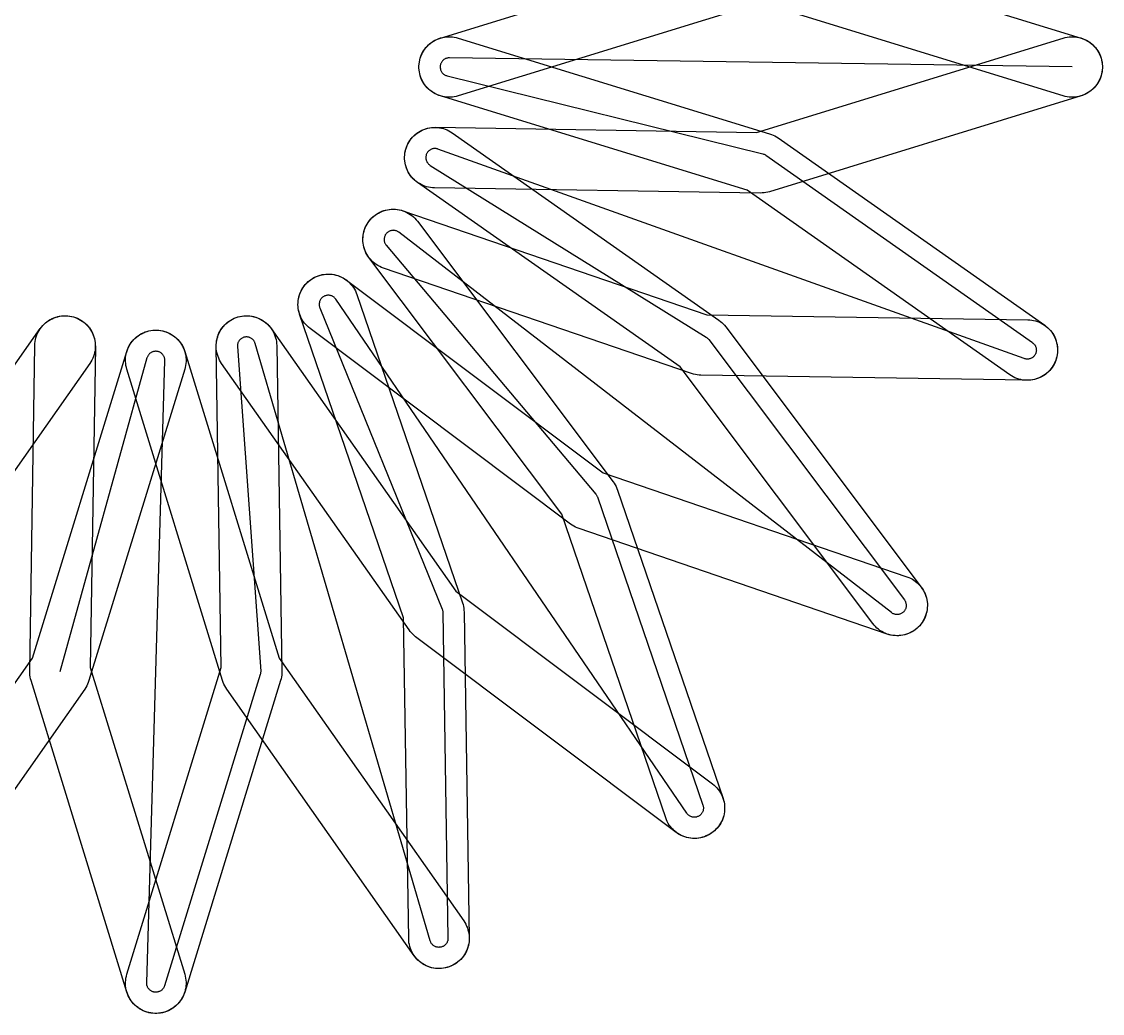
# Model space of a CAD drawing. Header units: millimetres. Extents: x -349 to 349, y -870 to 349.
# Drawn here: x -22.2 to 156.3, y -156.3 to 7.5 of the extents above; entities that cross this region are included whole.
import ezdxf

# ---------------------------------------------------------------- set-up
doc = ezdxf.new("R2010")
doc.units = ezdxf.units.MM
doc.layers.add('CABLE_EXPANSION_10', color=3, linetype='Continuous')
doc.layers.add('RING_10', color=1, linetype='Continuous')

msp = doc.modelspace()

# ---------------------------------------------------------------- linework, layer by layer
at = {"layer": 'CABLE_EXPANSION_10'}
msp.add_lwpolyline([(151.3, 0), (48.48, 1.5), (48.48, 1.5), (48.37, 1.5), (48.27, 1.49), (48.16, 1.47), (48.06, 1.45), (47.96, 1.41), (47.86, 1.37), (47.76, 1.33), (47.67, 1.28), (47.58, 1.22), (47.5, 1.15), (47.42, 1.08), (47.34, 1), (47.27, 0.92), (47.21, 0.84), (47.16, 0.74), (47.11, 0.65), (47.06, 0.55), (47.03, 0.45), (47, 0.35), (46.98, 0.25), (46.96, 0.14), (46.96, 0.03), (46.96, -0.07), (46.97, -0.18), (46.99, -0.28), (47.01, -0.39), (47.04, -0.49), (47.08, -0.59), (47.12, -0.69), (47.18, -0.78), (47.23, -0.87), (47.3, -0.95), (47.37, -1.03), (47.45, -1.11), (47.53, -1.18), (47.61, -1.24), (47.7, -1.3), (47.8, -1.35), (47.89, -1.39), (48, -1.43), (48.1, -1.46), (48.1, -1.46), (100.24, -14.36), (100.24, -14.36), (100.35, -14.39), (100.45, -14.43), (100.55, -14.48), (100.65, -14.53), (100.74, -14.59), (100.74, -14.59), (144.76, -45.53), (144.76, -45.53), (144.84, -45.59), (144.92, -45.66), (145, -45.73), (145.06, -45.81), (145.13, -45.9), (145.18, -45.99), (145.23, -46.08), (145.28, -46.17), (145.32, -46.27), (145.35, -46.37), (145.37, -46.47), (145.39, -46.58), (145.39, -46.68), (145.4, -46.79), (145.39, -46.89), (145.38, -47), (145.36, -47.1), (145.33, -47.2), (145.29, -47.3), (145.25, -47.4), (145.2, -47.49), (145.15, -47.58), (145.09, -47.67), (145.02, -47.75), (144.95, -47.82), (144.87, -47.89), (144.79, -47.96), (144.7, -48.02), (144.61, -48.07), (144.52, -48.12), (144.42, -48.16), (144.32, -48.19), (144.22, -48.22), (144.12, -48.24), (144.01, -48.25), (143.91, -48.25), (143.8, -48.25), (143.7, -48.24), (143.59, -48.22), (143.49, -48.2), (143.39, -48.17), (143.39, -48.17), (46.59, -13.56), (46.59, -13.56), (46.49, -13.53), (46.38, -13.5), (46.28, -13.49), (46.17, -13.48), (46.07, -13.47), (45.96, -13.48), (45.85, -13.49), (45.75, -13.51), (45.64, -13.54), (45.54, -13.58), (45.44, -13.62), (45.35, -13.67), (45.26, -13.72), (45.17, -13.79), (45.09, -13.85), (45.01, -13.93), (44.94, -14.01), (44.87, -14.09), (44.81, -14.18), (44.76, -14.27), (44.71, -14.37), (44.67, -14.47), (44.64, -14.57), (44.62, -14.68), (44.6, -14.78), (44.59, -14.89), (44.59, -15), (44.59, -15.1), (44.6, -15.21), (44.63, -15.31), (44.65, -15.42), (44.69, -15.52), (44.73, -15.62), (44.78, -15.71), (44.84, -15.8), (44.9, -15.89), (44.97, -15.97), (45.04, -16.05), (45.12, -16.12), (45.2, -16.19), (45.29, -16.25), (45.29, -16.25), (90.9, -44.64), (90.9, -44.64), (90.99, -44.7), (91.07, -44.77), (91.16, -44.84), (91.23, -44.92), (91.3, -45.01), (91.3, -45.01), (123.6, -88.03), (123.6, -88.03), (123.66, -88.12), (123.72, -88.21), (123.77, -88.3), (123.81, -88.4), (123.84, -88.5), (123.87, -88.6), (123.89, -88.7), (123.9, -88.81), (123.91, -88.91), (123.9, -89.02), (123.89, -89.12), (123.88, -89.23), (123.85, -89.33), (123.82, -89.43), (123.78, -89.53), (123.74, -89.62), (123.69, -89.71), (123.63, -89.8), (123.56, -89.88), (123.5, -89.96), (123.42, -90.04), (123.34, -90.11), (123.26, -90.17), (123.17, -90.22), (123.08, -90.27), (122.98, -90.32), (122.88, -90.35), (122.78, -90.38), (122.68, -90.41), (122.57, -90.42), (122.47, -90.43), (122.36, -90.43), (122.26, -90.43), (122.16, -90.41), (122.05, -90.39), (121.95, -90.36), (121.85, -90.33), (121.76, -90.29), (121.66, -90.24), (121.57, -90.18), (121.49, -90.12), (121.49, -90.12), (40.12, -27.3), (40.12, -27.3), (40.03, -27.23), (39.94, -27.18), (39.85, -27.13), (39.75, -27.09), (39.65, -27.05), (39.54, -27.02), (39.44, -27), (39.33, -26.99), (39.23, -26.98), (39.12, -26.99), (39.01, -27), (38.91, -27.01), (38.8, -27.04), (38.7, -27.07), (38.6, -27.11), (38.5, -27.16), (38.41, -27.21), (38.32, -27.27), (38.24, -27.34), (38.16, -27.41), (38.08, -27.48), (38.02, -27.57), (37.95, -27.65), (37.9, -27.74), (37.85, -27.84), (37.81, -27.94), (37.77, -28.04), (37.74, -28.14), (37.72, -28.25), (37.71, -28.35), (37.7, -28.46), (37.71, -28.57), (37.72, -28.68), (37.73, -28.78), (37.76, -28.88), (37.79, -28.99), (37.83, -29.09), (37.88, -29.18), (37.93, -29.28), (37.99, -29.36), (38.06, -29.45), (38.06, -29.45), (72.65, -70.54), (72.65, -70.54), (72.72, -70.63), (72.78, -70.72), (72.84, -70.82), (72.89, -70.92), (72.93, -71.02), (72.93, -71.02), (90.35, -121.92), (90.35, -121.92), (90.38, -122.02), (90.41, -122.12), (90.42, -122.23), (90.43, -122.33), (90.43, -122.44), (90.43, -122.54), (90.41, -122.65), (90.39, -122.75), (90.37, -122.85), (90.33, -122.95), (90.29, -123.05), (90.24, -123.14), (90.19, -123.23), (90.13, -123.31), (90.06, -123.4), (89.99, -123.47), (89.91, -123.54), (89.83, -123.61), (89.74, -123.67), (89.65, -123.72), (89.56, -123.77), (89.46, -123.81), (89.36, -123.84), (89.26, -123.87), (89.16, -123.89), (89.05, -123.9), (88.95, -123.91), (88.84, -123.9), (88.74, -123.89), (88.63, -123.88), (88.53, -123.85), (88.43, -123.82), (88.33, -123.78), (88.24, -123.73), (88.15, -123.68), (88.06, -123.62), (87.98, -123.56), (87.9, -123.49), (87.82, -123.42), (87.76, -123.34), (87.69, -123.25), (87.69, -123.25), (29.72, -38.36), (29.72, -38.36), (29.66, -38.27), (29.59, -38.19), (29.51, -38.11), (29.43, -38.04), (29.35, -37.98), (29.26, -37.92), (29.16, -37.87), (29.07, -37.82), (28.97, -37.78), (28.86, -37.75), (28.76, -37.73), (28.65, -37.71), (28.55, -37.7), (28.44, -37.7), (28.33, -37.71), (28.23, -37.73), (28.12, -37.75), (28.02, -37.78), (27.92, -37.81), (27.82, -37.86), (27.73, -37.91), (27.64, -37.96), (27.55, -38.03), (27.47, -38.1), (27.39, -38.17), (27.32, -38.25), (27.26, -38.34), (27.2, -38.43), (27.15, -38.52), (27.1, -38.62), (27.06, -38.72), (27.03, -38.82), (27.01, -38.93), (26.99, -39.03), (26.98, -39.14), (26.98, -39.25), (26.99, -39.35), (27, -39.46), (27.03, -39.56), (27.06, -39.67), (27.09, -39.77), (27.09, -39.77), (47.3, -89.54), (47.3, -89.54), (47.34, -89.64), (47.37, -89.75), (47.39, -89.86), (47.4, -89.97), (47.41, -90.08), (47.41, -90.08), (48.25, -143.87), (48.25, -143.87), (48.25, -143.98), (48.24, -144.08), (48.23, -144.19), (48.2, -144.29), (48.17, -144.39), (48.13, -144.49), (48.09, -144.58), (48.04, -144.67), (47.98, -144.76), (47.92, -144.84), (47.85, -144.92), (47.77, -145), (47.69, -145.07), (47.61, -145.13), (47.52, -145.19), (47.43, -145.24), (47.33, -145.28), (47.23, -145.32), (47.13, -145.35), (47.03, -145.37), (46.93, -145.39), (46.82, -145.39), (46.72, -145.4), (46.61, -145.39), (46.51, -145.38), (46.41, -145.35), (46.3, -145.33), (46.21, -145.29), (46.11, -145.25), (46.02, -145.2), (45.93, -145.15), (45.84, -145.09), (45.76, -145.02), (45.68, -144.95), (45.61, -144.87), (45.55, -144.79), (45.49, -144.7), (45.43, -144.61), (45.39, -144.51), (45.35, -144.42), (45.32, -144.32), (45.32, -144.32), (16.41, -45.66), (16.41, -45.66), (16.38, -45.56), (16.34, -45.46), (16.29, -45.37), (16.24, -45.28), (16.18, -45.19), (16.11, -45.1), (16.04, -45.03), (15.96, -44.95), (15.87, -44.89), (15.79, -44.82), (15.69, -44.77), (15.6, -44.72), (15.5, -44.68), (15.4, -44.65), (15.29, -44.62), (15.19, -44.6), (15.08, -44.59), (14.97, -44.59), (14.87, -44.59), (14.76, -44.6), (14.66, -44.62), (14.55, -44.65), (14.45, -44.68), (14.35, -44.72), (14.26, -44.77), (14.16, -44.82), (14.08, -44.89), (13.99, -44.95), (13.91, -45.03), (13.84, -45.1), (13.77, -45.19), (13.71, -45.28), (13.66, -45.37), (13.61, -45.46), (13.57, -45.56), (13.54, -45.66), (13.51, -45.77), (13.49, -45.87), (13.48, -45.98), (13.47, -46.09), (13.48, -46.19), (13.48, -46.19), (17.32, -99.77), (17.32, -99.77), (17.32, -99.88), (17.31, -99.99), (17.3, -100.1), (17.28, -100.21), (17.25, -100.32), (17.25, -100.32), (1.43, -151.74), (1.43, -151.74), (1.4, -151.84), (1.36, -151.94), (1.31, -152.03), (1.26, -152.12), (1.2, -152.21), (1.13, -152.29), (1.06, -152.37), (0.98, -152.44), (0.9, -152.5), (0.81, -152.56), (0.72, -152.62), (0.63, -152.66), (0.53, -152.7), (0.43, -152.74), (0.33, -152.76), (0.23, -152.78), (0.12, -152.8), (0.02, -152.8), (-0.09, -152.8), (-0.19, -152.79), (-0.3, -152.77), (-0.4, -152.75), (-0.5, -152.72), (-0.6, -152.68), (-0.69, -152.63), (-0.78, -152.58), (-0.87, -152.52), (-0.95, -152.46), (-1.03, -152.39), (-1.11, -152.31), (-1.17, -152.23), (-1.24, -152.15), (-1.29, -152.06), (-1.34, -151.97), (-1.39, -151.87), (-1.42, -151.77), (-1.45, -151.67), (-1.48, -151.57), (-1.49, -151.47), (-1.5, -151.36), (-1.5, -151.26), (-1.5, -151.26), (1.5, -48.5), (1.5, -48.5), (1.5, -48.4), (1.49, -48.29), (1.47, -48.18), (1.45, -48.08), (1.42, -47.98), (1.38, -47.88), (1.34, -47.78), (1.29, -47.69), (1.23, -47.6), (1.17, -47.52), (1.1, -47.44), (1.02, -47.36), (0.94, -47.29), (0.86, -47.23), (0.77, -47.17), (0.68, -47.12), (0.58, -47.07), (0.48, -47.04), (0.38, -47.01), (0.28, -46.98), (0.17, -46.97), (0.07, -46.96), (-0.04, -46.96), (-0.15, -46.97), (-0.25, -46.98), (-0.36, -47), (-0.46, -47.03), (-0.56, -47.07), (-0.65, -47.11), (-0.75, -47.16), (-0.84, -47.21), (-0.92, -47.28), (-1.01, -47.34), (-1.08, -47.42), (-1.15, -47.5), (-1.22, -47.58), (-1.28, -47.67), (-1.33, -47.76), (-1.37, -47.86), (-1.41, -47.96), (-1.45, -48.06), (-1.45, -48.06), (-15.82, -99.88)], dxfattribs=at)
at = {"layer": 'RING_10'}
for points in [[(101.35, 11.04), (49.93, -4.78), (49.61, -4.86), (49.29, -4.93), (48.97, -4.97), (48.64, -5), (48.31, -5), (47.99, -4.98), (47.66, -4.94), (47.34, -4.87), (47.03, -4.79), (46.72, -4.69), (46.41, -4.56), (46.12, -4.42), (45.83, -4.26), (45.56, -4.08), (45.3, -3.88), (45.05, -3.66), (44.82, -3.43), (44.61, -3.19), (44.41, -2.93), (44.22, -2.66), (44.06, -2.37), (43.91, -2.08), (43.79, -1.78), (43.68, -1.47), (43.59, -1.15), (43.53, -0.83), (43.48, -0.51), (43.46, -0.18), (43.46, 0.14), (43.48, 0.47), (43.52, 0.8), (43.58, 1.12), (43.67, 1.43), (43.77, 1.74), (43.9, 2.05), (44.04, 2.34), (44.2, 2.62), (44.38, 2.9), (44.58, 3.16), (44.8, 3.4), (45.03, 3.64), (45.27, 3.85), (45.53, 4.05), (45.8, 4.24), (46.08, 4.4), (46.38, 4.55), (46.68, 4.67), (46.99, 4.78), (97.65, 20.37)], [(101.35, 20.6), (152.77, 4.78), (153.08, 4.67), (153.38, 4.55), (153.68, 4.4), (153.96, 4.24), (154.23, 4.05), (154.49, 3.85), (154.73, 3.64), (154.96, 3.4), (155.18, 3.16), (155.38, 2.9), (155.56, 2.62), (155.72, 2.34), (155.86, 2.05), (155.99, 1.74), (156.09, 1.43), (156.18, 1.12), (156.24, 0.8), (156.28, 0.47), (156.3, 0.14), (156.3, -0.18), (156.28, -0.51), (156.23, -0.83), (156.17, -1.15), (156.08, -1.47), (155.97, -1.78), (155.85, -2.08), (155.7, -2.37), (155.54, -2.66), (155.35, -2.93), (155.15, -3.19), (154.94, -3.43), (154.7, -3.66), (154.46, -3.88), (154.2, -4.08), (153.92, -4.26), (153.64, -4.42), (153.35, -4.56), (153.04, -4.69), (152.73, -4.79), (152.42, -4.87), (152.1, -4.94), (151.77, -4.98), (151.45, -5), (151.12, -5), (150.79, -4.97), (150.47, -4.93), (150.15, -4.86), (149.83, -4.78), (99.17, 10.81)], [(-49.54, -86.58), (-19.07, -43.21), (-18.87, -42.95), (-18.65, -42.7), (-18.43, -42.47), (-18.18, -42.25), (-17.92, -42.05), (-17.65, -41.86), (-17.37, -41.7), (-17.08, -41.55), (-16.78, -41.42), (-16.47, -41.32), (-16.15, -41.23), (-15.83, -41.16), (-15.51, -41.11), (-15.18, -41.09), (-14.86, -41.09), (-14.53, -41.11), (-14.21, -41.15), (-13.88, -41.21), (-13.57, -41.29), (-13.26, -41.39), (-12.95, -41.51), (-12.66, -41.66), (-12.37, -41.82), (-12.1, -42), (-11.84, -42.19), (-11.59, -42.41), (-11.36, -42.63), (-11.14, -42.88), (-10.94, -43.14), (-10.75, -43.41), (-10.59, -43.69), (-10.44, -43.98), (-10.31, -44.28), (-10.2, -44.59), (-10.12, -44.91), (-10.05, -45.23), (-10, -45.55), (-9.98, -45.88), (-9.98, -46.2), (-9.99, -46.53), (-10.03, -46.86), (-10.09, -47.18), (-10.18, -47.49), (-10.28, -47.8), (-10.4, -48.11), (-10.54, -48.4), (-10.7, -48.69), (-10.88, -48.96), (-41.82, -92.98)], [(-50.85, -141.02), (-20.37, -97.65), (-4.78, -46.99), (-4.67, -46.68), (-4.55, -46.38), (-4.4, -46.08), (-4.24, -45.8), (-4.05, -45.53), (-3.85, -45.27), (-3.64, -45.03), (-3.4, -44.8), (-3.16, -44.58), (-2.9, -44.38), (-2.62, -44.2), (-2.34, -44.04), (-2.05, -43.9), (-1.74, -43.77), (-1.43, -43.67), (-1.12, -43.58), (-0.8, -43.52), (-0.47, -43.48), (-0.14, -43.46), (0.18, -43.46), (0.51, -43.48), (0.83, -43.53), (1.15, -43.59), (1.47, -43.68), (1.78, -43.79), (2.08, -43.91), (2.37, -44.06), (2.66, -44.22), (2.93, -44.41), (3.19, -44.61), (3.43, -44.82), (3.66, -45.05), (3.88, -45.3), (4.08, -45.56), (4.26, -45.83), (4.42, -46.12), (4.56, -46.41), (4.69, -46.72), (4.79, -47.03), (4.87, -47.34), (4.94, -47.66), (4.98, -47.99), (5, -48.31), (5, -48.64), (4.97, -48.97), (4.93, -49.29), (4.86, -49.61), (4.78, -49.93), (-11.04, -101.35), (-11.04, -101.35), (-11.14, -101.65), (-11.26, -101.94), (-11.4, -102.22), (-11.56, -102.49), (-11.73, -102.75), (-42.66, -146.77)]]:
    msp.add_lwpolyline(points, dxfattribs=at)
for points in [[(101.35, -20.6), (101.05, -20.68), (100.74, -20.74), (100.43, -20.79), (100.12, -20.81), (99.8, -20.82), (46.01, -19.97), (45.68, -19.96), (45.36, -19.92), (45.03, -19.86), (44.72, -19.78), (44.4, -19.68), (44.1, -19.56), (43.8, -19.42), (43.52, -19.26), (43.24, -19.09), (42.98, -18.89), (42.73, -18.68), (42.5, -18.45), (42.28, -18.21), (42.07, -17.96), (41.89, -17.69), (41.72, -17.41), (41.57, -17.12), (41.44, -16.81), (41.33, -16.51), (41.24, -16.19), (41.17, -15.87), (41.12, -15.55), (41.09, -15.22), (41.09, -14.9), (41.1, -14.57), (41.14, -14.24), (41.2, -13.92), (41.28, -13.6), (41.38, -13.29), (41.5, -12.99), (41.64, -12.69), (41.8, -12.41), (41.97, -12.13), (42.17, -11.87), (42.38, -11.62), (42.61, -11.38), (42.85, -11.16), (43.11, -10.96), (43.37, -10.77), (43.65, -10.61), (43.95, -10.46), (44.25, -10.33), (44.55, -10.22), (44.87, -10.12), (45.19, -10.06), (45.51, -10.01), (45.84, -9.98), (46.16, -9.97), (99.17, -10.81), (149.83, 4.78), (150.15, 4.86), (150.47, 4.93), (150.79, 4.97), (151.12, 5), (151.45, 5), (151.77, 4.98), (152.1, 4.94), (152.42, 4.87), (152.73, 4.79), (153.04, 4.69), (153.35, 4.56), (153.64, 4.42), (153.92, 4.26), (154.2, 4.08), (154.46, 3.88), (154.7, 3.66), (154.94, 3.43), (155.15, 3.19), (155.35, 2.93), (155.54, 2.66), (155.7, 2.37), (155.85, 2.08), (155.97, 1.78), (156.08, 1.47), (156.17, 1.15), (156.23, 0.83), (156.28, 0.51), (156.3, 0.18), (156.3, -0.14), (156.28, -0.47), (156.24, -0.8), (156.18, -1.12), (156.09, -1.43), (155.99, -1.74), (155.86, -2.05), (155.72, -2.34), (155.56, -2.62), (155.38, -2.9), (155.18, -3.16), (154.96, -3.4), (154.73, -3.64), (154.49, -3.85), (154.23, -4.05), (153.96, -4.24), (153.68, -4.4), (153.38, -4.55), (153.08, -4.67), (152.77, -4.78), (101.35, -20.6)], [(101.35, -11.04), (101.65, -11.14), (101.94, -11.26), (102.22, -11.4), (102.49, -11.56), (102.75, -11.73), (146.77, -42.66), (147.03, -42.86), (147.28, -43.07), (147.51, -43.3), (147.73, -43.55), (147.93, -43.81), (148.12, -44.08), (148.28, -44.36), (148.43, -44.65), (148.56, -44.95), (148.67, -45.26), (148.75, -45.57), (148.82, -45.9), (148.87, -46.22), (148.89, -46.55), (148.89, -46.87), (148.88, -47.2), (148.84, -47.52), (148.78, -47.85), (148.69, -48.16), (148.59, -48.47), (148.47, -48.78), (148.33, -49.07), (148.17, -49.36), (147.99, -49.63), (147.79, -49.89), (147.58, -50.14), (147.35, -50.37), (147.1, -50.59), (146.85, -50.79), (146.58, -50.98), (146.29, -51.14), (146, -51.29), (145.7, -51.42), (145.39, -51.53), (145.08, -51.61), (144.76, -51.68), (144.43, -51.73), (144.11, -51.75), (143.78, -51.75), (143.45, -51.73), (143.13, -51.7), (142.81, -51.63), (142.49, -51.55), (142.18, -51.45), (141.87, -51.33), (141.58, -51.19), (141.29, -51.02), (141.02, -50.85), (97.65, -20.37), (46.99, -4.78), (46.68, -4.67), (46.38, -4.55), (46.08, -4.4), (45.8, -4.24), (45.53, -4.05), (45.27, -3.85), (45.03, -3.64), (44.8, -3.4), (44.58, -3.16), (44.38, -2.9), (44.2, -2.62), (44.04, -2.34), (43.9, -2.05), (43.77, -1.74), (43.67, -1.43), (43.58, -1.12), (43.52, -0.8), (43.48, -0.47), (43.46, -0.14), (43.46, 0.18), (43.48, 0.51), (43.53, 0.83), (43.59, 1.15), (43.68, 1.47), (43.79, 1.78), (43.91, 2.08), (44.06, 2.37), (44.22, 2.66), (44.41, 2.93), (44.61, 3.19), (44.82, 3.43), (45.05, 3.66), (45.3, 3.88), (45.56, 4.08), (45.83, 4.26), (46.12, 4.42), (46.41, 4.56), (46.72, 4.69), (47.03, 4.79), (47.34, 4.87), (47.66, 4.94), (47.99, 4.98), (48.31, 5), (48.64, 5), (48.97, 4.97), (49.29, 4.93), (49.61, 4.86), (49.93, 4.78), (101.35, -11.04)], [(92.98, -41.82), (93.23, -42.01), (93.47, -42.21), (93.69, -42.43), (93.9, -42.66), (94.1, -42.91), (126.4, -85.93), (126.59, -86.2), (126.76, -86.48), (126.91, -86.77), (127.04, -87.07), (127.16, -87.38), (127.25, -87.69), (127.32, -88.01), (127.37, -88.33), (127.4, -88.66), (127.4, -88.98), (127.39, -89.31), (127.36, -89.64), (127.3, -89.96), (127.22, -90.28), (127.12, -90.59), (127, -90.89), (126.87, -91.19), (126.71, -91.48), (126.53, -91.75), (126.34, -92.02), (126.13, -92.27), (125.9, -92.5), (125.66, -92.73), (125.41, -92.93), (125.14, -93.12), (124.86, -93.29), (124.57, -93.44), (124.27, -93.57), (123.96, -93.68), (123.65, -93.78), (123.33, -93.85), (123.01, -93.9), (122.68, -93.93), (122.35, -93.93), (122.03, -93.92), (121.7, -93.88), (121.38, -93.83), (121.06, -93.75), (120.75, -93.65), (120.44, -93.53), (120.15, -93.39), (119.86, -93.24), (119.58, -93.06), (119.32, -92.87), (119.07, -92.66), (118.83, -92.43), (118.61, -92.19), (118.41, -91.93), (86.58, -49.54), (43.21, -19.07), (42.95, -18.87), (42.7, -18.65), (42.47, -18.43), (42.25, -18.18), (42.05, -17.92), (41.86, -17.65), (41.7, -17.37), (41.55, -17.08), (41.42, -16.78), (41.32, -16.47), (41.23, -16.15), (41.16, -15.83), (41.11, -15.51), (41.09, -15.18), (41.09, -14.86), (41.11, -14.53), (41.15, -14.21), (41.21, -13.88), (41.29, -13.57), (41.39, -13.26), (41.51, -12.95), (41.66, -12.66), (41.82, -12.37), (42, -12.1), (42.19, -11.84), (42.41, -11.59), (42.63, -11.36), (42.88, -11.14), (43.14, -10.94), (43.41, -10.75), (43.69, -10.59), (43.98, -10.44), (44.28, -10.31), (44.59, -10.2), (44.91, -10.12), (45.23, -10.05), (45.55, -10), (45.88, -9.98), (46.2, -9.98), (46.53, -9.99), (46.86, -10.03), (47.18, -10.09), (47.49, -10.18), (47.8, -10.28), (48.11, -10.4), (48.4, -10.54), (48.69, -10.7), (48.96, -10.88), (92.98, -41.82)], [(90.02, -50.91), (89.71, -50.89), (89.4, -50.86), (89.09, -50.81), (88.78, -50.73), (88.48, -50.64), (37.58, -33.21), (37.28, -33.1), (36.98, -32.96), (36.69, -32.81), (36.41, -32.63), (36.15, -32.44), (35.9, -32.23), (35.66, -32.01), (35.44, -31.77), (35.23, -31.52), (35.04, -31.25), (34.87, -30.97), (34.71, -30.68), (34.58, -30.38), (34.46, -30.08), (34.37, -29.76), (34.3, -29.45), (34.24, -29.12), (34.21, -28.8), (34.2, -28.47), (34.21, -28.14), (34.25, -27.82), (34.3, -27.49), (34.38, -27.18), (34.47, -26.86), (34.59, -26.56), (34.72, -26.26), (34.88, -25.97), (35.05, -25.69), (35.24, -25.43), (35.45, -25.18), (35.68, -24.94), (35.92, -24.72), (36.17, -24.51), (36.44, -24.32), (36.71, -24.15), (37, -23.99), (37.3, -23.86), (37.61, -23.74), (37.92, -23.65), (38.24, -23.58), (38.56, -23.52), (38.89, -23.49), (39.22, -23.48), (39.54, -23.49), (39.87, -23.53), (40.19, -23.58), (40.51, -23.66), (40.82, -23.75), (90.97, -40.92), (143.97, -41.76), (144.3, -41.77), (144.63, -41.81), (144.95, -41.87), (145.27, -41.95), (145.58, -42.05), (145.88, -42.17), (146.18, -42.31), (146.46, -42.46), (146.74, -42.64), (147, -42.84), (147.25, -43.05), (147.49, -43.28), (147.71, -43.52), (147.91, -43.77), (148.1, -44.04), (148.26, -44.32), (148.41, -44.61), (148.54, -44.91), (148.66, -45.22), (148.75, -45.54), (148.81, -45.86), (148.86, -46.18), (148.89, -46.51), (148.9, -46.83), (148.88, -47.16), (148.84, -47.49), (148.78, -47.81), (148.7, -48.12), (148.6, -48.44), (148.48, -48.74), (148.35, -49.04), (148.19, -49.32), (148.01, -49.6), (147.81, -49.86), (147.6, -50.11), (147.38, -50.35), (147.13, -50.57), (146.88, -50.77), (146.61, -50.96), (146.33, -51.12), (146.04, -51.27), (145.74, -51.4), (145.43, -51.51), (145.11, -51.6), (144.79, -51.67), (144.47, -51.72), (144.14, -51.75), (143.82, -51.75), (90.02, -50.91)], [(75.5, -68.5), (75.68, -68.76), (75.85, -69.03), (76, -69.31), (76.13, -69.59), (76.24, -69.89), (93.66, -120.79), (93.76, -121.1), (93.83, -121.42), (93.89, -121.74), (93.92, -122.07), (93.93, -122.39), (93.92, -122.72), (93.89, -123.04), (93.84, -123.37), (93.77, -123.69), (93.67, -124), (93.56, -124.31), (93.42, -124.6), (93.27, -124.89), (93.1, -125.17), (92.91, -125.44), (92.7, -125.69), (92.48, -125.93), (92.24, -126.16), (91.99, -126.36), (91.72, -126.56), (91.44, -126.73), (91.16, -126.88), (90.86, -127.02), (90.55, -127.14), (90.24, -127.23), (89.92, -127.31), (89.6, -127.36), (89.27, -127.39), (88.95, -127.41), (88.62, -127.4), (88.29, -127.36), (87.97, -127.31), (87.65, -127.24), (87.34, -127.14), (87.03, -127.03), (86.73, -126.9), (86.44, -126.74), (86.17, -126.57), (85.9, -126.38), (85.65, -126.17), (85.41, -125.95), (85.18, -125.71), (84.97, -125.46), (84.78, -125.19), (84.61, -124.92), (84.45, -124.63), (84.32, -124.33), (84.2, -124.02), (67.03, -73.87), (35.2, -31.48), (35.02, -31.22), (34.85, -30.94), (34.7, -30.65), (34.56, -30.35), (34.45, -30.04), (34.36, -29.73), (34.29, -29.41), (34.24, -29.08), (34.21, -28.76), (34.2, -28.43), (34.22, -28.1), (34.25, -27.78), (34.31, -27.46), (34.39, -27.14), (34.49, -26.83), (34.6, -26.52), (34.74, -26.22), (34.9, -25.94), (35.08, -25.66), (35.27, -25.4), (35.48, -25.15), (35.7, -24.91), (35.95, -24.69), (36.2, -24.48), (36.47, -24.3), (36.75, -24.13), (37.04, -23.98), (37.34, -23.84), (37.65, -23.73), (37.96, -23.64), (38.28, -23.57), (38.6, -23.52), (38.93, -23.49), (39.26, -23.48), (39.58, -23.5), (39.91, -23.53), (40.23, -23.59), (40.55, -23.67), (40.86, -23.77), (41.16, -23.88), (41.46, -24.02), (41.75, -24.18), (42.02, -24.35), (42.29, -24.55), (42.54, -24.76), (42.78, -24.98), (43, -25.23), (43.2, -25.48), (75.5, -68.5)], [(69.89, -76.24), (69.59, -76.13), (69.31, -76), (69.03, -75.85), (68.76, -75.68), (68.5, -75.5), (25.48, -43.2), (25.23, -43), (24.98, -42.78), (24.76, -42.54), (24.55, -42.29), (24.35, -42.02), (24.18, -41.75), (24.02, -41.46), (23.88, -41.16), (23.77, -40.86), (23.67, -40.55), (23.59, -40.23), (23.53, -39.91), (23.5, -39.58), (23.48, -39.26), (23.49, -38.93), (23.52, -38.6), (23.57, -38.28), (23.64, -37.96), (23.73, -37.65), (23.84, -37.34), (23.98, -37.04), (24.13, -36.75), (24.3, -36.47), (24.48, -36.2), (24.69, -35.95), (24.91, -35.7), (25.15, -35.48), (25.4, -35.27), (25.66, -35.08), (25.94, -34.9), (26.22, -34.74), (26.52, -34.6), (26.83, -34.49), (27.14, -34.39), (27.46, -34.31), (27.78, -34.25), (28.1, -34.22), (28.43, -34.2), (28.76, -34.21), (29.08, -34.24), (29.41, -34.29), (29.73, -34.36), (30.04, -34.45), (30.35, -34.56), (30.65, -34.7), (30.94, -34.85), (31.22, -35.02), (31.48, -35.2), (73.87, -67.03), (124.02, -84.2), (124.33, -84.32), (124.63, -84.45), (124.92, -84.61), (125.19, -84.78), (125.46, -84.97), (125.71, -85.18), (125.95, -85.41), (126.17, -85.65), (126.38, -85.9), (126.57, -86.17), (126.74, -86.44), (126.9, -86.73), (127.03, -87.03), (127.14, -87.34), (127.24, -87.65), (127.31, -87.97), (127.36, -88.29), (127.4, -88.62), (127.41, -88.95), (127.39, -89.27), (127.36, -89.6), (127.31, -89.92), (127.23, -90.24), (127.14, -90.55), (127.02, -90.86), (126.88, -91.16), (126.73, -91.44), (126.56, -91.72), (126.36, -91.99), (126.16, -92.24), (125.93, -92.48), (125.69, -92.7), (125.44, -92.91), (125.17, -93.1), (124.89, -93.27), (124.6, -93.42), (124.31, -93.56), (124, -93.67), (123.69, -93.77), (123.37, -93.84), (123.04, -93.89), (122.72, -93.92), (122.39, -93.93), (122.07, -93.92), (121.74, -93.89), (121.42, -93.83), (121.1, -93.76), (120.79, -93.66), (69.89, -76.24)], [(50.64, -88.48), (50.73, -88.78), (50.81, -89.09), (50.86, -89.4), (50.89, -89.71), (50.91, -90.02), (51.75, -143.82), (51.75, -144.14), (51.72, -144.47), (51.67, -144.79), (51.6, -145.11), (51.51, -145.43), (51.4, -145.74), (51.27, -146.04), (51.12, -146.33), (50.96, -146.61), (50.77, -146.88), (50.57, -147.13), (50.35, -147.38), (50.11, -147.6), (49.86, -147.81), (49.6, -148.01), (49.32, -148.19), (49.04, -148.35), (48.74, -148.48), (48.44, -148.6), (48.12, -148.7), (47.81, -148.78), (47.49, -148.84), (47.16, -148.88), (46.83, -148.9), (46.51, -148.89), (46.18, -148.86), (45.86, -148.81), (45.54, -148.75), (45.22, -148.66), (44.91, -148.54), (44.61, -148.41), (44.32, -148.26), (44.04, -148.1), (43.77, -147.91), (43.52, -147.71), (43.28, -147.49), (43.05, -147.25), (42.84, -147), (42.64, -146.74), (42.46, -146.46), (42.31, -146.18), (42.17, -145.88), (42.05, -145.58), (41.95, -145.27), (41.87, -144.95), (41.81, -144.63), (41.77, -144.3), (41.76, -143.97), (40.92, -90.97), (23.75, -40.82), (23.66, -40.51), (23.58, -40.19), (23.53, -39.87), (23.49, -39.54), (23.48, -39.22), (23.49, -38.89), (23.52, -38.56), (23.58, -38.24), (23.65, -37.92), (23.74, -37.61), (23.86, -37.3), (23.99, -37), (24.15, -36.71), (24.32, -36.44), (24.51, -36.17), (24.72, -35.92), (24.94, -35.68), (25.18, -35.45), (25.43, -35.24), (25.69, -35.05), (25.97, -34.88), (26.26, -34.72), (26.56, -34.59), (26.86, -34.47), (27.18, -34.38), (27.49, -34.3), (27.82, -34.25), (28.14, -34.21), (28.47, -34.2), (28.8, -34.21), (29.12, -34.24), (29.45, -34.3), (29.76, -34.37), (30.08, -34.46), (30.38, -34.58), (30.68, -34.71), (30.97, -34.87), (31.25, -35.04), (31.52, -35.23), (31.77, -35.44), (32.01, -35.66), (32.23, -35.9), (32.44, -36.15), (32.63, -36.41), (32.81, -36.69), (32.96, -36.98), (33.1, -37.28), (33.21, -37.58), (50.64, -88.48)], [(-20.6, -101.35), (-20.68, -101.05), (-20.74, -100.74), (-20.79, -100.43), (-20.81, -100.12), (-20.82, -99.8), (-19.97, -46.01), (-19.96, -45.68), (-19.92, -45.36), (-19.86, -45.03), (-19.78, -44.72), (-19.68, -44.4), (-19.56, -44.1), (-19.42, -43.8), (-19.26, -43.52), (-19.09, -43.24), (-18.89, -42.98), (-18.68, -42.73), (-18.45, -42.5), (-18.21, -42.28), (-17.96, -42.07), (-17.69, -41.89), (-17.41, -41.72), (-17.12, -41.57), (-16.81, -41.44), (-16.51, -41.33), (-16.19, -41.24), (-15.87, -41.17), (-15.55, -41.12), (-15.22, -41.09), (-14.9, -41.09), (-14.57, -41.1), (-14.24, -41.14), (-13.92, -41.2), (-13.6, -41.28), (-13.29, -41.38), (-12.99, -41.5), (-12.69, -41.64), (-12.41, -41.8), (-12.13, -41.97), (-11.87, -42.17), (-11.62, -42.38), (-11.38, -42.61), (-11.16, -42.85), (-10.96, -43.11), (-10.77, -43.37), (-10.61, -43.65), (-10.46, -43.95), (-10.33, -44.25), (-10.22, -44.55), (-10.12, -44.87), (-10.06, -45.19), (-10.01, -45.51), (-9.98, -45.84), (-9.97, -46.16), (-10.81, -99.17), (4.78, -149.83), (4.86, -150.15), (4.93, -150.47), (4.97, -150.79), (5, -151.12), (5, -151.45), (4.98, -151.77), (4.94, -152.1), (4.87, -152.42), (4.79, -152.73), (4.69, -153.04), (4.56, -153.35), (4.42, -153.64), (4.26, -153.92), (4.08, -154.2), (3.88, -154.46), (3.66, -154.7), (3.43, -154.94), (3.19, -155.15), (2.93, -155.35), (2.66, -155.54), (2.37, -155.7), (2.08, -155.85), (1.78, -155.97), (1.47, -156.08), (1.15, -156.17), (0.83, -156.23), (0.51, -156.28), (0.18, -156.3), (-0.14, -156.3), (-0.47, -156.28), (-0.8, -156.24), (-1.12, -156.18), (-1.43, -156.09), (-1.74, -155.99), (-2.05, -155.86), (-2.34, -155.72), (-2.62, -155.56), (-2.9, -155.38), (-3.16, -155.18), (-3.4, -154.96), (-3.64, -154.73), (-3.85, -154.49), (-4.05, -154.23), (-4.24, -153.96), (-4.4, -153.68), (-4.55, -153.38), (-4.67, -153.08), (-4.78, -152.77), (-20.6, -101.35)], [(20.82, -99.8), (20.81, -100.12), (20.79, -100.43), (20.74, -100.74), (20.68, -101.05), (20.6, -101.35), (4.78, -152.77), (4.67, -153.08), (4.55, -153.38), (4.4, -153.68), (4.24, -153.96), (4.05, -154.23), (3.85, -154.49), (3.64, -154.73), (3.4, -154.96), (3.16, -155.18), (2.9, -155.38), (2.62, -155.56), (2.34, -155.72), (2.05, -155.86), (1.74, -155.99), (1.43, -156.09), (1.12, -156.18), (0.8, -156.24), (0.47, -156.28), (0.14, -156.3), (-0.18, -156.3), (-0.51, -156.28), (-0.83, -156.23), (-1.15, -156.17), (-1.47, -156.08), (-1.78, -155.97), (-2.08, -155.85), (-2.37, -155.7), (-2.66, -155.54), (-2.93, -155.35), (-3.19, -155.15), (-3.43, -154.94), (-3.66, -154.7), (-3.88, -154.46), (-4.08, -154.2), (-4.26, -153.92), (-4.42, -153.64), (-4.56, -153.35), (-4.69, -153.04), (-4.79, -152.73), (-4.87, -152.42), (-4.94, -152.1), (-4.98, -151.77), (-5, -151.45), (-5, -151.12), (-4.97, -150.79), (-4.93, -150.47), (-4.86, -150.15), (-4.78, -149.83), (10.81, -99.17), (9.97, -46.16), (9.98, -45.84), (10.01, -45.51), (10.06, -45.19), (10.12, -44.87), (10.22, -44.55), (10.33, -44.25), (10.46, -43.95), (10.61, -43.65), (10.77, -43.37), (10.96, -43.11), (11.16, -42.85), (11.38, -42.61), (11.62, -42.38), (11.87, -42.17), (12.13, -41.97), (12.41, -41.8), (12.69, -41.64), (12.99, -41.5), (13.29, -41.38), (13.6, -41.28), (13.92, -41.2), (14.24, -41.14), (14.57, -41.1), (14.9, -41.09), (15.22, -41.09), (15.55, -41.12), (15.87, -41.17), (16.19, -41.24), (16.51, -41.33), (16.81, -41.44), (17.12, -41.57), (17.41, -41.72), (17.69, -41.89), (17.96, -42.07), (18.21, -42.28), (18.45, -42.5), (18.68, -42.73), (18.89, -42.98), (19.09, -43.24), (19.26, -43.52), (19.42, -43.8), (19.56, -44.1), (19.68, -44.4), (19.78, -44.72), (19.86, -45.03), (19.92, -45.36), (19.96, -45.68), (19.97, -46.01), (20.82, -99.8)], [(42.91, -94.1), (42.66, -93.9), (42.43, -93.69), (42.21, -93.47), (42.01, -93.23), (41.82, -92.98), (10.88, -48.96), (10.7, -48.69), (10.54, -48.4), (10.4, -48.11), (10.28, -47.8), (10.18, -47.49), (10.09, -47.18), (10.03, -46.86), (9.99, -46.53), (9.98, -46.2), (9.98, -45.88), (10, -45.55), (10.05, -45.23), (10.12, -44.91), (10.2, -44.59), (10.31, -44.28), (10.44, -43.98), (10.59, -43.69), (10.75, -43.41), (10.94, -43.14), (11.14, -42.88), (11.36, -42.63), (11.59, -42.41), (11.84, -42.19), (12.1, -42), (12.37, -41.82), (12.66, -41.66), (12.95, -41.51), (13.26, -41.39), (13.57, -41.29), (13.88, -41.21), (14.21, -41.15), (14.53, -41.11), (14.86, -41.09), (15.18, -41.09), (15.51, -41.11), (15.83, -41.16), (16.15, -41.23), (16.47, -41.32), (16.78, -41.42), (17.08, -41.55), (17.37, -41.7), (17.65, -41.86), (17.92, -42.05), (18.18, -42.25), (18.43, -42.47), (18.65, -42.7), (18.87, -42.95), (19.07, -43.21), (49.54, -86.58), (91.93, -118.41), (92.19, -118.61), (92.43, -118.83), (92.66, -119.07), (92.87, -119.32), (93.06, -119.58), (93.24, -119.86), (93.39, -120.15), (93.53, -120.44), (93.65, -120.75), (93.75, -121.06), (93.83, -121.38), (93.88, -121.7), (93.92, -122.03), (93.93, -122.35), (93.93, -122.68), (93.9, -123.01), (93.85, -123.33), (93.78, -123.65), (93.68, -123.96), (93.57, -124.27), (93.44, -124.57), (93.29, -124.86), (93.12, -125.14), (92.93, -125.41), (92.73, -125.66), (92.5, -125.9), (92.27, -126.13), (92.02, -126.34), (91.75, -126.53), (91.48, -126.71), (91.19, -126.87), (90.89, -127), (90.59, -127.12), (90.28, -127.22), (89.96, -127.3), (89.64, -127.36), (89.31, -127.39), (88.98, -127.4), (88.66, -127.4), (88.33, -127.37), (88.01, -127.32), (87.69, -127.25), (87.38, -127.16), (87.07, -127.04), (86.77, -126.91), (86.48, -126.76), (86.2, -126.59), (85.93, -126.4), (42.91, -94.1)], [(11.73, -102.75), (11.56, -102.49), (11.4, -102.22), (11.26, -101.94), (11.14, -101.65), (11.04, -101.35), (-4.78, -49.93), (-4.86, -49.61), (-4.93, -49.29), (-4.97, -48.97), (-5, -48.64), (-5, -48.31), (-4.98, -47.99), (-4.94, -47.66), (-4.87, -47.34), (-4.79, -47.03), (-4.69, -46.72), (-4.56, -46.41), (-4.42, -46.12), (-4.26, -45.83), (-4.08, -45.56), (-3.88, -45.3), (-3.66, -45.05), (-3.43, -44.82), (-3.19, -44.61), (-2.93, -44.41), (-2.66, -44.22), (-2.37, -44.06), (-2.08, -43.91), (-1.78, -43.79), (-1.47, -43.68), (-1.15, -43.59), (-0.83, -43.53), (-0.51, -43.48), (-0.18, -43.46), (0.14, -43.46), (0.47, -43.48), (0.8, -43.52), (1.12, -43.58), (1.43, -43.67), (1.74, -43.77), (2.05, -43.9), (2.34, -44.04), (2.62, -44.2), (2.9, -44.38), (3.16, -44.58), (3.4, -44.8), (3.64, -45.03), (3.85, -45.27), (4.05, -45.53), (4.24, -45.8), (4.4, -46.08), (4.55, -46.38), (4.67, -46.68), (4.78, -46.99), (20.37, -97.65), (50.85, -141.02), (51.02, -141.29), (51.19, -141.58), (51.33, -141.87), (51.45, -142.18), (51.55, -142.49), (51.63, -142.81), (51.7, -143.13), (51.73, -143.45), (51.75, -143.78), (51.75, -144.11), (51.73, -144.43), (51.68, -144.76), (51.61, -145.08), (51.53, -145.39), (51.42, -145.7), (51.29, -146), (51.14, -146.29), (50.98, -146.58), (50.79, -146.85), (50.59, -147.1), (50.37, -147.35), (50.14, -147.58), (49.89, -147.79), (49.63, -147.99), (49.36, -148.17), (49.07, -148.33), (48.78, -148.47), (48.47, -148.59), (48.16, -148.69), (47.85, -148.78), (47.52, -148.84), (47.2, -148.88), (46.87, -148.89), (46.55, -148.89), (46.22, -148.87), (45.9, -148.82), (45.57, -148.75), (45.26, -148.67), (44.95, -148.56), (44.65, -148.43), (44.36, -148.28), (44.08, -148.12), (43.81, -147.93), (43.55, -147.73), (43.3, -147.51), (43.07, -147.28), (42.86, -147.03), (42.66, -146.77), (11.73, -102.75)]]:
    msp.add_lwpolyline(points, close=True, dxfattribs=at)

doc.saveas('drawing.dxf')
